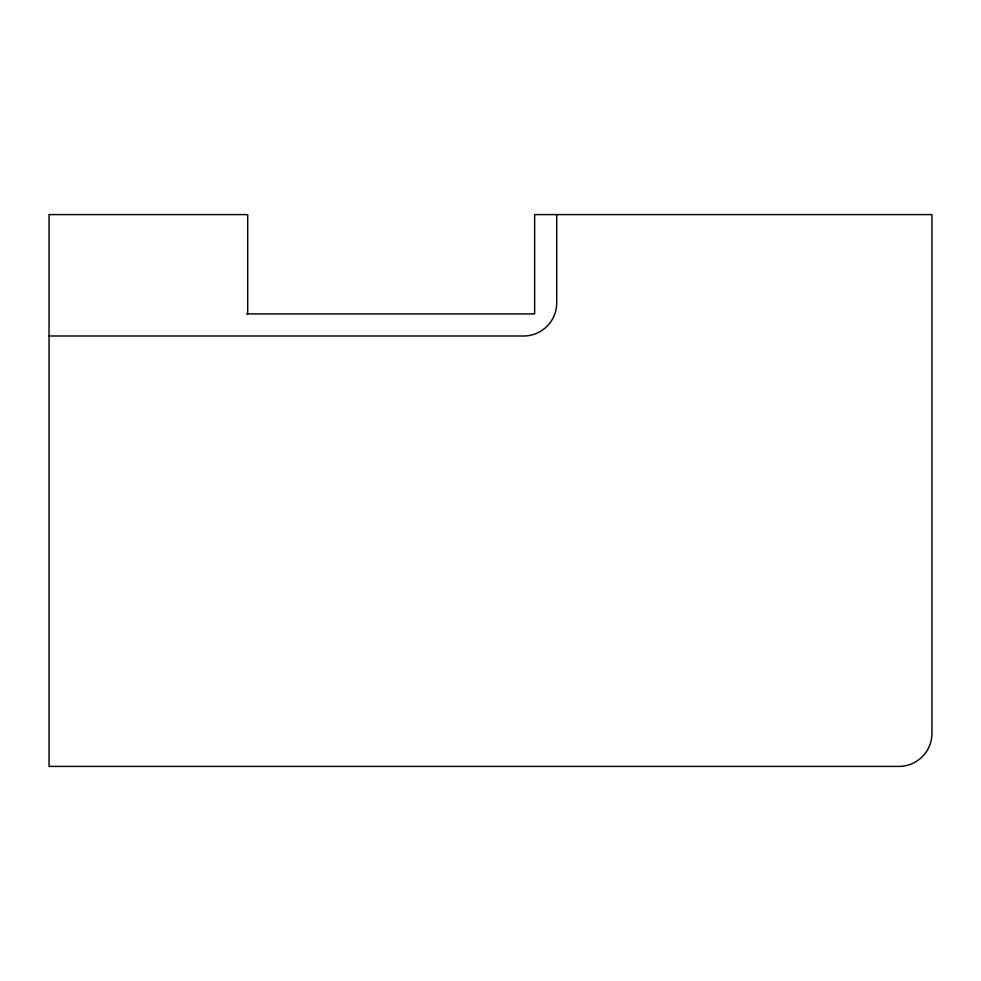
<?xml version="1.0" encoding="UTF-8"?>
<svg xmlns="http://www.w3.org/2000/svg" width="981" height="981" viewBox="0 0 981 981"><rect width="100%" height="100%" fill="white"/><g stroke="black" fill="none" stroke-linecap="round" stroke-linejoin="round"><path stroke-width="1.47" d="M246.66 313.92L534.645 313.92L534.645 214.594L931.95 214.594L931.95 733.298A33.109 33.109 0 0 1 898.841 766.406L49.05 766.406L49.05 214.594L247.703 214.594L247.703 313.92M49.05 335.993L523.609 335.993A33.109 33.109 0 0 0 556.717 302.884L556.717 214.594"/></g></svg>
